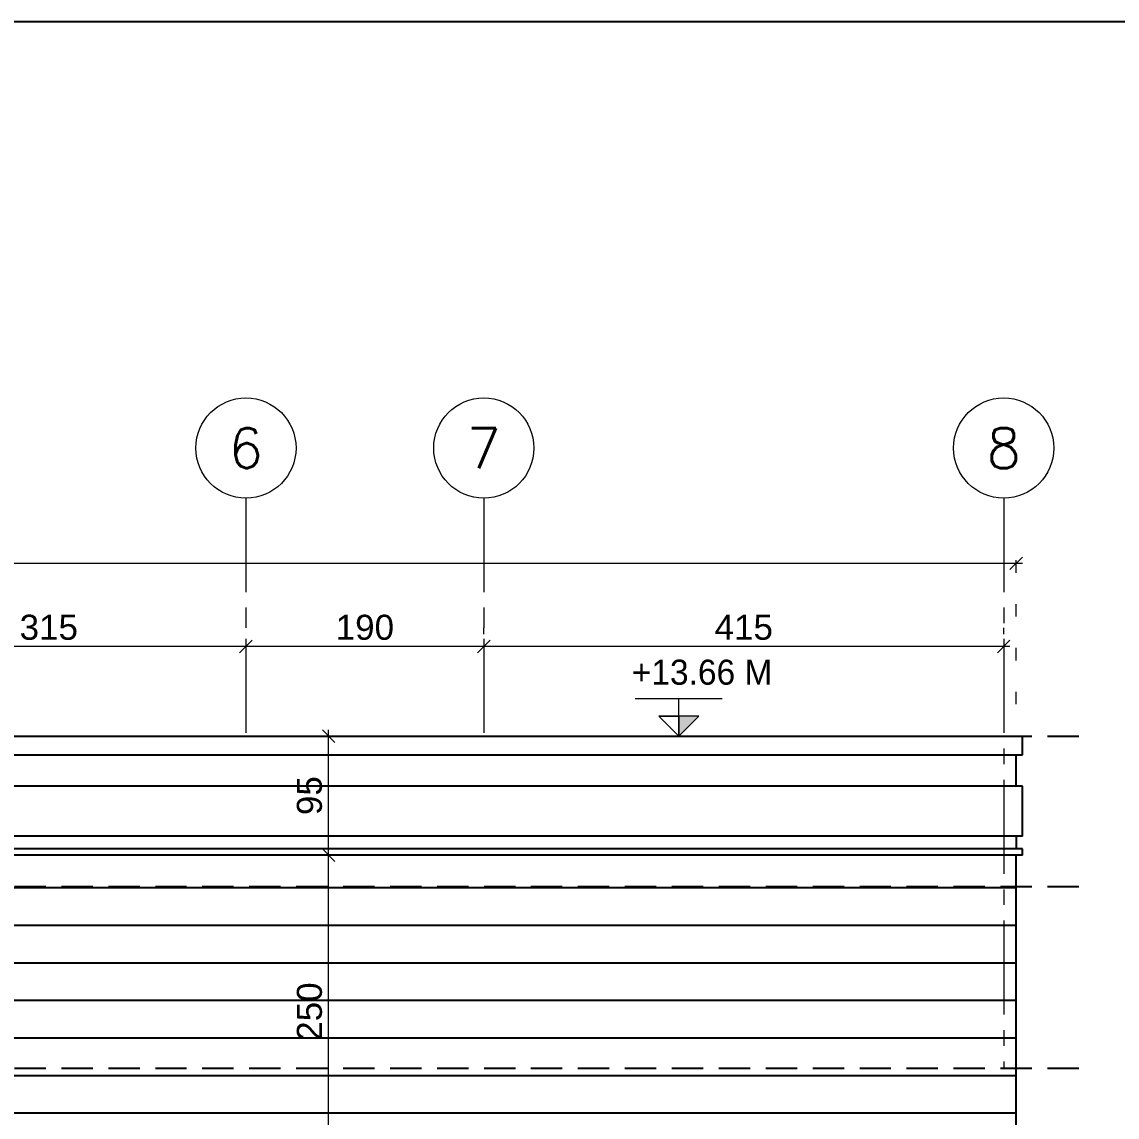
# Model space of a CAD drawing. Header units: millimetres. Extents: x -11627 to -10952, y 10244 to 10588.
# Drawn here: x -11096.63 to -11087.88, y 10420.56 to 10429.31 of the extents above; entities that cross this region are included whole.
import ezdxf
from ezdxf.enums import TextEntityAlignment as Align

# ---------------------------------------------------------------- set-up
doc = ezdxf.new("R2010")
doc.units = ezdxf.units.MM
doc.header["$PDMODE"] = 35
for name, pattern in [('DOT', [0.25, 0, -0.25]), ('GROUND FLOOR XREF - option 3$0$FATHER FR$0$CENTER2', [1.125, 0.75, -0.125, 0.125, -0.125]), ('HIDDEN', [0.375, 0.25, -0.125])]:
    doc.linetypes.add(name, pattern=pattern)
doc.layers.get('0').update_dxf_attribs({"lineweight": 5})
doc.layers.get('DEFPOINTS').update_dxf_attribs({"lineweight": 5})
for name, color, linetype, lineweight in [('A-AXIS LINE', 8, 'GROUND FLOOR XREF - option 3$0$FATHER FR$0$CENTER2', 0), ('A-AXIS TEXT', 54, 'Continuous', 9), ('A-GEN DIMS INTERNAL', 86, 'Continuous', 5), ('A-LEVEL TAG', 23, 'Continuous', 9), ('BORDER A1', 7, 'Continuous', 100), ('Title Block', 7, 'Continuous', 0)]:
    doc.layers.add(name, color=color, linetype=linetype, lineweight=lineweight)
for name, color, linetype in [('A-ELEV FAR', 8, 'Continuous'), ('A-REFLECT UP', 8, 'HIDDEN'), ('INSERT TEXT', 1, 'Continuous')]:
    doc.layers.add(name, color=color, linetype=linetype)
doc.styles.add('Axis-Circle', font='ROMANS.shx', dxfattribs={"height": 0.4})
doc.styles.add('EUROROMAN', font='eur_____.pfb', dxfattribs={"width": 0.8, "height": 0.2})
doc.styles.add('GROUND FLOOR XREF - option 3$0$STYLE1', font='arial.ttf', dxfattribs={"height": 0.2})
doc.dimstyles.new('DIM 100', dxfattribs={"dimtxt": 0.2, "dimasz": 0.1, "dimexe": 0.15, "dimexo": 0.2, "dimgap": 0.05, "dimtad": 1, "dimdec": 0, "dimlfac": 100, "dimzin": 1, "dimdsep": 46, "dimtxsty": 'GROUND FLOOR XREF - option 3$0$STYLE1', "dimblk": 'OBLIQUE', "dimcen": 0.02, "dimdle": 0.05, "dimclrd": 256, "dimclre": 6, "dimclrt": 3, "dimadec": 1, "dimazin": 0, "dimtfac": 0.9, "dimtdec": 0, "dimtix": 1, "dimtofl": 0, "dimtmove": 2, "dimatfit": 3, "dimldrblk": 'ARCHTICK', "dimfxl": 1, "dimtolj": 1, "dimtzin": 12, "dimlwd": -1, "dimlwe": -1, "dimarcsym": 0})

# ---------------------------------------------------------------- blocks, each defined once
blk = doc.blocks.new('_Oblique')
at = {"color": 0, "linetype": 'ByBlock', "lineweight": -2}
blk.add_line((-0.5, -0.5), (0.5, 0.5), dxfattribs=at)
blk = doc.blocks.new('*D38')
at = {"layer": 'A-GEN DIMS INTERNAL', "transparency": 16777216}
blk.add_line((-11094.1811, 10420.1064), (-11094.1811, 10422.7064), dxfattribs=at)
at = {"layer": 'A-GEN DIMS INTERNAL', "color": 6, "linetype": 'DOT', "transparency": 16777216}
for p, q in [((-11094.3811, 10422.6564), (-11094.3311, 10422.6564)), ((-11093.9811, 10420.1564), (-11094.0311, 10420.1564))]:
    blk.add_line(p, q, dxfattribs=at)
at = {"layer": 'DEFPOINTS', "color": 0, "transparency": 16777216}
for p in [(-11094.1811, 10422.6564, 5.5606), (-11094.1811, 10422.6564), (-11094.1811, 10420.1564, 5.5625)]:
    blk.add_point(p, dxfattribs=at)
at = {"layer": 'A-GEN DIMS INTERNAL', "transparency": 16777216, "xscale": 0.1, "yscale": 0.1, "zscale": 0.1}
for p, rotation in [((-11094.1811, 10422.6564), 90), ((-11094.1811, 10420.1564), 270)]:
    blk.add_blockref('_Oblique', p, dxfattribs=dict(at, rotation=rotation))
at = {"layer": 'A-GEN DIMS INTERNAL', "color": 3, "transparency": 16777216, "insert": (-11094.3333, 10421.4064), "char_height": 0.2, "attachment_point": 5, "rotation": 90, "style": 'GROUND FLOOR XREF - option 3$0$STYLE1'}
blk.add_mtext('\\A1;250', dxfattribs=at)
blk = doc.blocks.new('_ArchTick')
at = {"color": 0, "linetype": 'ByBlock', "const_width": 0.15}
blk.add_lwpolyline([(-0.5, -0.5), (0.5, 0.5)], dxfattribs=at)
blk = doc.blocks.new('*D39')
at = {"layer": 'A-GEN DIMS INTERNAL', "transparency": 16777216}
blk.add_line((-11094.1811, 10422.6064), (-11094.1811, 10423.6564), dxfattribs=at)
at = {"layer": 'A-GEN DIMS INTERNAL', "color": 6, "linetype": 'DOT', "transparency": 16777216}
for p, q in [((-11094.3811, 10423.6064), (-11094.3311, 10423.6064)), ((-11093.9811, 10422.6564), (-11094.0311, 10422.6564))]:
    blk.add_line(p, q, dxfattribs=at)
at = {"layer": 'DEFPOINTS', "color": 0, "transparency": 16777216}
for p in [(-11094.1811, 10423.6064, 5.5625), (-11094.1811, 10423.6064), (-11094.1811, 10422.6564)]:
    blk.add_point(p, dxfattribs=at)
at = {"layer": 'A-GEN DIMS INTERNAL', "transparency": 16777216, "xscale": 0.1, "yscale": 0.1, "zscale": 0.1}
for p, rotation in [((-11094.1811, 10423.6064), 90), ((-11094.1811, 10422.6564), 270)]:
    blk.add_blockref('_Oblique', p, dxfattribs=dict(at, rotation=rotation))
at = {"layer": 'A-GEN DIMS INTERNAL', "color": 3, "transparency": 16777216, "insert": (-11094.3333, 10423.1314), "char_height": 0.2, "attachment_point": 5, "rotation": 90, "style": 'GROUND FLOOR XREF - option 3$0$STYLE1'}
blk.add_mtext('\\A1;95', dxfattribs=at)
blk = doc.blocks.new('Axis-Circle')
at = {"color": 0}
blk.add_circle((0, 0), 0.4, dxfattribs=at)
at = {"color": 4, "style": 'Axis-Circle'}
blk.add_attdef('NO', text='', height=0.32, dxfattribs=at).set_placement((0, 0), align=Align.MIDDLE_CENTER)
blk = doc.blocks.new('*D69')
at = {"layer": 'A-GEN DIMS INTERNAL', "color": 6, "linetype": 'DOT', "transparency": 16777216}
for p, q in [((-11110.1899, 10423.8614), (-11110.1899, 10425.1374)), ((-11088.6899, 10423.8614), (-11088.6899, 10425.1374))]:
    blk.add_line(p, q, dxfattribs=at)
at = {"layer": 'A-GEN DIMS INTERNAL', "transparency": 16777216}
blk.add_line((-11110.2399, 10424.9874), (-11088.6399, 10424.9874), dxfattribs=at)
at = {"layer": 'DEFPOINTS', "color": 0, "transparency": 16777216}
for p in [(-11088.6899, 10424.9874), (-11110.1899, 10423.6614), (-11088.6899, 10423.6614)]:
    blk.add_point(p, dxfattribs=at)
at = {"layer": 'A-GEN DIMS INTERNAL', "transparency": 16777216, "xscale": 0.1, "yscale": 0.1, "zscale": 0.1, "rotation": 180}
blk.add_blockref('_Oblique', (-11110.1899, 10424.9874), dxfattribs=at)
at = {"layer": 'A-GEN DIMS INTERNAL', "transparency": 16777216, "xscale": 0.1, "yscale": 0.1, "zscale": 0.1}
blk.add_blockref('_Oblique', (-11088.6899, 10424.9874), dxfattribs=at)
at = {"layer": 'A-GEN DIMS INTERNAL', "color": 3, "transparency": 16777216, "insert": (-11099.4399, 10425.1395), "char_height": 0.2, "attachment_point": 5, "style": 'GROUND FLOOR XREF - option 3$0$STYLE1'}
blk.add_mtext('\\A1;2150', dxfattribs=at)
blk = doc.blocks.new('*D70')
at = {"layer": 'A-GEN DIMS INTERNAL', "color": 6, "linetype": 'DOT', "transparency": 16777216}
for p, q in [((-11092.9416, 10424.4211), (-11092.9416, 10424.4728)), ((-11088.7899, 10424.4211), (-11088.7899, 10424.4728))]:
    blk.add_line(p, q, dxfattribs=at)
at = {"layer": 'A-GEN DIMS INTERNAL', "transparency": 16777216}
blk.add_line((-11088.7399, 10424.3228), (-11092.9916, 10424.3228), dxfattribs=at)
at = {"layer": 'DEFPOINTS', "color": 0, "transparency": 16777216}
for p in [(-11092.9416, 10424.3228), (-11092.9416, 10424.2211), (-11088.7899, 10424.2211)]:
    blk.add_point(p, dxfattribs=at)
at = {"layer": 'A-GEN DIMS INTERNAL', "transparency": 16777216, "xscale": 0.1, "yscale": 0.1, "zscale": 0.1, "rotation": 180}
blk.add_blockref('_Oblique', (-11092.9416, 10424.3228), dxfattribs=at)
at = {"layer": 'A-GEN DIMS INTERNAL', "transparency": 16777216, "xscale": 0.1, "yscale": 0.1, "zscale": 0.1}
blk.add_blockref('_Oblique', (-11088.7899, 10424.3228), dxfattribs=at)
at = {"layer": 'A-GEN DIMS INTERNAL', "color": 3, "transparency": 16777216, "insert": (-11090.8657, 10424.4749), "char_height": 0.2, "attachment_point": 5, "style": 'GROUND FLOOR XREF - option 3$0$STYLE1'}
blk.add_mtext('\\A1;415', dxfattribs=at)
blk = doc.blocks.new('*D71')
at = {"layer": 'A-GEN DIMS INTERNAL', "color": 6, "linetype": 'DOT', "transparency": 16777216}
for p, q in [((-11094.8415, 10424.5228), (-11094.8415, 10424.4728)), ((-11092.9416, 10424.5228), (-11092.9416, 10424.4728))]:
    blk.add_line(p, q, dxfattribs=at)
at = {"layer": 'A-GEN DIMS INTERNAL', "transparency": 16777216}
blk.add_line((-11092.8916, 10424.3228), (-11094.8915, 10424.3228), dxfattribs=at)
at = {"layer": 'DEFPOINTS', "color": 0, "transparency": 16777216}
for p in [(-11094.8415, 10424.3228), (-11094.8415, 10424.3228), (-11092.9416, 10424.3228)]:
    blk.add_point(p, dxfattribs=at)
at = {"layer": 'A-GEN DIMS INTERNAL', "transparency": 16777216, "xscale": 0.1, "yscale": 0.1, "zscale": 0.1, "rotation": 180}
blk.add_blockref('_Oblique', (-11094.8415, 10424.3228), dxfattribs=at)
at = {"layer": 'A-GEN DIMS INTERNAL', "transparency": 16777216, "xscale": 0.1, "yscale": 0.1, "zscale": 0.1}
blk.add_blockref('_Oblique', (-11092.9416, 10424.3228), dxfattribs=at)
at = {"layer": 'A-GEN DIMS INTERNAL', "color": 3, "transparency": 16777216, "insert": (-11093.8916, 10424.4749), "char_height": 0.2, "attachment_point": 5, "style": 'GROUND FLOOR XREF - option 3$0$STYLE1'}
blk.add_mtext('\\A1;190', dxfattribs=at)
blk = doc.blocks.new('*D72')
at = {"layer": 'A-GEN DIMS INTERNAL', "color": 6, "linetype": 'DOT', "transparency": 16777216}
for p, q in [((-11097.9899, 10424.5228), (-11097.9899, 10424.4728)), ((-11094.8415, 10424.5228), (-11094.8415, 10424.4728))]:
    blk.add_line(p, q, dxfattribs=at)
at = {"layer": 'A-GEN DIMS INTERNAL', "transparency": 16777216}
blk.add_line((-11094.7915, 10424.3228), (-11098.0399, 10424.3228), dxfattribs=at)
at = {"layer": 'DEFPOINTS', "color": 0, "transparency": 16777216}
for p in [(-11097.9899, 10424.3228), (-11097.9899, 10424.3228), (-11094.8415, 10424.3228)]:
    blk.add_point(p, dxfattribs=at)
at = {"layer": 'A-GEN DIMS INTERNAL', "transparency": 16777216, "xscale": 0.1, "yscale": 0.1, "zscale": 0.1, "rotation": 180}
blk.add_blockref('_Oblique', (-11097.9899, 10424.3228), dxfattribs=at)
at = {"layer": 'A-GEN DIMS INTERNAL', "transparency": 16777216, "xscale": 0.1, "yscale": 0.1, "zscale": 0.1}
blk.add_blockref('_Oblique', (-11094.8415, 10424.3228), dxfattribs=at)
at = {"layer": 'A-GEN DIMS INTERNAL', "color": 3, "transparency": 16777216, "insert": (-11096.4157, 10424.4749), "char_height": 0.2, "attachment_point": 5, "style": 'GROUND FLOOR XREF - option 3$0$STYLE1'}
blk.add_mtext('\\A1;315', dxfattribs=at)
blk = doc.blocks.new('LVL')
for p, q in [((-0.6271, 0.3012), (0.0663, 0.3012)), ((-0.2804, 0), (-0.2804, 0.3012)), ((-0.121, 0.1594), (-0.4398, 0.1594)), ((-0.2804, 0), (-0.4398, 0.1594)), ((-0.2804, 0), (-0.121, 0.1594))]:
    blk.add_line(p, q)
blk.add_lwpolyline([(-0.4398, 0.1594), (-0.2804, 0.1594), (-0.2804, 0), (-0.4398, 0.1594)])
blk.add_solid([(-0.121, 0.1594), (-0.2804, 0.1594), (-0.2804, 0)])
blk = doc.blocks.new('ADM FRAME-A2')
at = {"layer": 'BORDER A1', "lineweight": 25}
blk.add_lwpolyline([(-58.5291, 2.4571), (-11.5572, 2.4571), (-11.5572, 40.9433), (-58.5291, 40.9433)], close=True, dxfattribs=at)
blk = doc.blocks.new('3')
at = {"layer": 'INSERT TEXT', "color": 9}
for p, q in [((-11110.1899, 10422.3964, 0.0003), (-11088.6899, 10422.3964, 0.0003)), ((-11110.1899, 10422.0964, 0.0003), (-11088.6899, 10422.0964, 0.0003)), ((-11098.0982, 10421.7964, 0.0003), (-11088.6899, 10421.7964, 0.0003)), ((-11098.0982, 10421.4964, 0.0003), (-11088.6899, 10421.4964, 0.0003)), ((-11098.0982, 10421.1964, 0.0003), (-11088.6899, 10421.1964, 0.0003)), ((-11096.8307, 10420.8964, 0.0003), (-11088.6899, 10420.8964, 0.0003)), ((-11096.9225, 10420.5964, 0.0003), (-11088.6899, 10420.5964, 0.0003))]:
    blk.add_line(p, q, dxfattribs=at)

msp = doc.modelspace()

# ---------------------------------------------------------------- linework, layer by layer
at = {"layer": 'A-AXIS LINE'}
for p, q in [((-11094.8415, 10425.5079), (-11094.8415, 10423.5614)), ((-11092.9416, 10425.5079), (-11092.9416, 10423.5614)), ((-11088.7899, 10425.5079), (-11088.7899, 10420.9553))]:
    msp.add_line(p, q, dxfattribs=at)
at = {"layer": 'A-ELEV FAR'}
for p, q in [((-11110.2399, 10423.6064, -0.0032), (-11088.6399, 10423.6064)), ((-11088.6399, 10423.4564), (-11088.6399, 10423.6064)), ((-11110.2399, 10423.4564, -0.014), (-11088.6399, 10423.4564, -0.0141)), ((-11088.6899, 10423.2064, 0.001), (-11088.6899, 10423.4564, 0.001)), ((-11088.6399, 10423.2064, -0.0043), (-11110.2376, 10423.2064, -0.0076)), ((-11088.6399, 10422.8064, 0.001), (-11088.6399, 10423.2064, 0.001)), ((-11088.6399, 10422.8064, 0.0034), (-11110.2399, 10422.8064, -0.0034)), ((-11088.6899, 10422.8064, -0.0054), (-11088.6899, 10422.7064, -0.0054)), ((-11088.6399, 10422.7064, 0.0034), (-11110.2399, 10422.7064, -0.0034)), ((-11088.6399, 10422.6564, 0.001), (-11088.6399, 10422.7064, 0.001)), ((-11088.6399, 10422.6564, 0.0005), (-11110.2399, 10422.6564, -0.0049)), ((-11088.6899, 10420.1564, 0.001), (-11088.6899, 10422.6564, 0.001))]:
    msp.add_line(p, q, dxfattribs=at)
at = {"layer": 'A-REFLECT UP'}
for p, q in [((-11113.1899, 10423.6064), (-11088.1899, 10423.6064)), ((-11113.1899, 10422.4064), (-11088.1899, 10422.4064)), ((-11113.1899, 10420.9553), (-11088.1899, 10420.9553))]:
    msp.add_line(p, q, dxfattribs=at)

# ---------------------------------------------------------------- block references
at = {"layer": 'A-AXIS TEXT'}
ref = msp.add_blockref('Axis-Circle', (-11094.8415, 10425.9079), dxfattribs=at)
ref.add_attrib('NO', '6', dxfattribs={"layer": '0', "color": 30, "height": 0.32, "style": 'Axis-Circle'}).set_placement((-11094.8415, 10425.9079), align=Align.MIDDLE_CENTER)
ref = msp.add_blockref('Axis-Circle', (-11092.9416, 10425.9079), dxfattribs=at)
ref.add_attrib('NO', '7', dxfattribs={"layer": '0', "color": 30, "height": 0.32, "style": 'Axis-Circle'}).set_placement((-11092.9416, 10425.9079), align=Align.MIDDLE_CENTER)
ref = msp.add_blockref('Axis-Circle', (-11088.7899, 10425.9079), dxfattribs=at)
ref.add_attrib('NO', '8', dxfattribs={"layer": '0', "color": 30, "height": 0.32, "style": 'Axis-Circle'}).set_placement((-11088.7899, 10425.9079), align=Align.MIDDLE_CENTER)
at = {"layer": 'A-LEVEL TAG'}
msp.add_blockref('LVL', (-11091.1047, 10423.6064, 0.0007), dxfattribs=at)
at = {"layer": 'INSERT TEXT', "color": 242, "true_color": 0xcd2027}
msp.add_blockref('3', (0, 0), dxfattribs=at)
at = {"layer": 'Title Block'}
msp.add_blockref('ADM FRAME-A2', (-11064.7755, 10388.3686), dxfattribs=at)

# ---------------------------------------------------------------- texts
at = {"layer": 'A-LEVEL TAG', "style": 'EUROROMAN'}
msp.add_text('+13.66 M', height=0.2, dxfattribs=at).set_placement((-11091.7599, 10424.0176, 0.0007))

# ---------------------------------------------------------------- dimensions: what is measured, and where the dimension line sits
at = {"layer": 'A-GEN DIMS INTERNAL'}
for base, p1, p2, picture, middle in [((-11088.6899, 10424.9874), (-11110.1899, 10423.6614), (-11088.6899, 10423.6614), '*D69', (-11099.4399, 10425.1395)), ((-11097.9899, 10424.3228), (-11094.8415, 10424.3228), (-11097.9899, 10424.3228), '*D72', (-11096.4157, 10424.4749)), ((-11094.8415, 10424.3228), (-11092.9416, 10424.3228), (-11094.8415, 10424.3228), '*D71', (-11093.8916, 10424.4749)), ((-11092.9416, 10424.3228), (-11088.7899, 10424.2211), (-11092.9416, 10424.2211), '*D70', (-11090.8657, 10424.4749))]:
    dim = msp.add_linear_dim(base=base, p1=p1, p2=p2, dimstyle='DIM 100', dxfattribs=at)
    dim.commit()
    dim.dimension.update_dxf_attribs({"geometry": picture, "text_midpoint": middle})
for base, p1, p2, picture, middle in [((-11094.1811, 10423.6064, 5.5619), (-11094.1811, 10422.6564, 5.5619), (-11094.1811, 10423.6064, 11.1244), '*D39', (-11094.3333, 10423.1314, 5.5619)), ((-11094.1811, 10422.6564, 5.5619), (-11094.1811, 10420.1564, 11.1244), (-11094.1811, 10422.6564, 11.1225), '*D38', (-11094.3333, 10421.4064, 5.5619))]:
    dim = msp.add_linear_dim(base=base, p1=p1, p2=p2, angle=90, dimstyle='DIM 100', dxfattribs=at)
    dim.commit()
    dim.dimension.update_dxf_attribs({"geometry": picture, "text_midpoint": middle})

doc.saveas('drawing.dxf')
